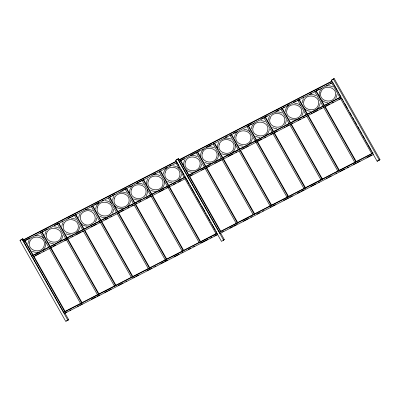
<?xml version="1.0" encoding="UTF-8"?>
<svg xmlns="http://www.w3.org/2000/svg" width="400" height="400" viewBox="0 0 400 400"><rect width="100%" height="100%" fill="white"/><g stroke="black" fill="none" stroke-linecap="round" stroke-linejoin="round"><path stroke-width="0.6" d="M27.965 243.89L28.365 241.735L29.375 239.68M44.9 235.175L45.305 233.02L46.31 230.965M61.84 226.465L62.24 224.305L63.245 222.25M62.81 235.335C62.685 237.625 61.54 239.7 59.905 241.265M78.775 217.75L79.175 215.59L80.18 213.535M79.745 226.62C79.62 228.91 78.475 230.99 76.84 232.55M95.71 209.035C95.835 206.745 96.98 204.67 98.615 203.11M96.68 217.91L96.28 220.065L95.275 222.12M112.645 200.32L113.05 198.165L114.055 196.11M113.62 209.195L113.215 211.35L112.21 213.405M130.555 200.48C130.43 202.77 129.285 204.845 127.65 206.405M163.455 174.18C163.58 171.89 164.725 169.815 166.36 168.255M181.365 174.34C181.24 176.625 180.095 178.705 178.455 180.265M201.545 163.955C201.42 166.245 200.275 168.325 198.635 169.885M234.445 137.655C234.57 135.37 235.715 133.29 237.35 131.73M251.38 128.94C251.505 126.655 252.65 124.575 254.285 123.015M252.35 137.815L251.95 139.97L250.945 142.025L249.445 143.74M268.315 120.23L268.72 118.07L269.725 116.015M269.29 129.1C269.165 131.39 268.02 133.465 266.38 135.03M285.255 111.515C285.38 109.225 286.525 107.145 288.16 105.585M286.225 120.385L285.825 122.545L284.815 124.6M302.19 102.8L302.59 100.645L303.595 98.585M303.16 111.675L302.76 113.83L301.755 115.885M320.1 102.96C319.975 105.245 318.825 107.325 317.19 108.885M337.035 94.245L336.63 96.4L335.625 98.46M147.925 178.68C146.69 180.56 146.28 182.865 146.725 185.06M146.085 195.98C147.325 194.1 147.73 191.795 147.285 189.6M185.045 159.585C183.805 161.46 183.4 163.765 183.84 165.96M218.915 142.155L217.93 144.165L217.51 146.37L217.715 148.535M42.965 249.975C45.2 247.96 46.34 244.85 45.67 241.885M132.49 185.68C130.26 187.695 129.115 190.805 129.79 193.775M161.52 188.98C163.75 186.965 164.895 183.855 164.22 180.885M203.48 149.155C201.245 151.175 200.105 154.28 200.775 157.25M215.575 161.17C217.805 159.155 218.95 156.045 218.275 153.075M232.51 152.455C234.74 150.44 235.885 147.33 235.21 144.365M322.03 88.16C319.8 90.175 318.66 93.285 319.33 96.25M64.97 313.17L68.66 319.695L65.82 321.48L20 240.495L22.84 238.705L23.765 240.335M20 240.495L22.84 238.705M31.87 256.07L23.605 241.465L25.025 240.57L33.29 255.175M48.805 247.355L40.54 232.75L41.96 231.855L50.225 246.46M57.475 224.035L58.895 223.14L98.99 294.005L98.65 294.34L97.57 294.9L57.475 224.035L57.815 223.695M133.485 203.785L125.22 189.18L125.56 188.84M125.22 189.18L126.64 188.285L130.62 195.32M142.16 180.465L143.58 179.57L183.67 250.435L183.33 250.77L182.25 251.33L142.16 180.465L142.5 180.13M167.36 186.355L159.095 171.75L160.515 170.86L200.605 241.72L200.27 242.06L199.185 242.615L167.97 187.44M220.64 233.075L224.33 239.6L221.49 241.385L175.67 160.4L178.51 158.615L179.435 160.245M175.67 160.4L178.51 158.615M187.54 175.975L179.275 161.37L180.695 160.475L188.96 175.08M204.475 167.26L196.21 152.655L197.63 151.76L205.895 166.365M221.41 158.545L213.145 143.94L214.565 143.05L218.545 150.08M248.1 125.96L248.44 125.62L288.53 196.485L288.195 196.82L287.11 197.375L247.02 126.515L248.1 125.96L288.195 196.82M32.48 257.15L63.695 312.325L64.78 311.77L65.115 311.43L33.9 256.255M272.22 132.405L263.955 117.8L265.375 116.905L305.47 187.77L305.13 188.105L304.05 188.665L272.83 133.485M49.415 248.435L80.635 303.61L81.715 303.055L82.055 302.72L50.835 247.54M289.155 123.69L280.89 109.085L282.31 108.19L290.575 122.795M97.57 294.9L98.99 294.005M306.09 114.975L297.83 100.37L298.17 100.035M297.83 100.37L299.25 99.48L339.34 170.34L339 170.68L337.92 171.235L306.705 116.06M83.29 231.01L114.505 286.185L115.925 285.29L84.71 230.115M114.505 286.185L115.925 285.29M100.225 222.295L131.44 277.47L131.78 277.13M132.525 276.915L132.86 276.575L92.77 205.715L92.43 206.05L132.525 276.915L131.44 277.47M331.34 80.305L334.18 78.52L380 159.505L379.32 160.18L377.16 161.295L331.34 80.305L334.18 78.52M117.16 213.58L148.38 268.755L148.715 268.42M148.38 268.755L149.8 267.86L113.99 204.575M134.1 204.865L165.315 260.04L166.735 259.15L135.52 203.975M165.315 260.04L166.735 259.15M182.25 251.33L183.67 250.435M199.185 242.615L199.525 242.275M188.15 177.055L219.365 232.23L220.45 231.675L220.785 231.34L189.57 176.16M220.51 232.85L219.835 233.525L373.34 154.545M205.085 168.345L236.305 223.52L237.725 222.625L206.505 167.45M236.305 223.52L237.725 222.625M222.02 159.63L253.24 214.805L254.32 214.25L254.66 213.91L219.16 151.16M238.96 150.915L270.175 206.09L271.255 205.535L271.595 205.195L240.38 150.02M287.11 197.375L287.45 197.04M304.05 188.665L305.47 187.77M289.77 124.775L320.985 179.95L322.405 179.055L291.19 123.88M320.985 179.95L322.405 179.055M324.11 105.705L315.845 91.1L314.765 91.66L354.855 162.52L355.94 161.965L356.275 161.625L325.06 106.45M377.16 161.295L377.84 160.62M91.23 224.015C100.125 219.695 92.405 206.92 84.23 211.64C75.375 215.595 83.145 228.97 91.285 223.99M176.43 161.135L23.475 239.83L22.8 240.505L176.305 161.525M332.1 81.04L179.145 159.74L178.47 160.415L331.975 81.43M25.22 240.385L30.21 237.82M42.4 231.545L43.51 230.975M44.62 230.405L47.39 228.98M54.04 225.56L57.365 223.85M61.795 221.565L62.905 220.995M67.895 218.43L70.665 217.005M71.775 216.435L73.99 215.295M85.075 209.59L86.18 209.02M94.495 204.745L98.925 202.465M102.25 200.755L103.36 200.18M110.01 196.76L111.12 196.19M112.23 195.62L115 194.195M121.65 190.775L124.975 189.06M129.405 186.78L130.515 186.21M137.165 182.79L138.275 182.22M139.385 181.65L142.155 180.225M152.685 174.805L155.455 173.38M164.875 168.535L167.09 167.395M169.86 165.965L170.97 165.395M180.335 160.58L184.215 158.58M190.865 155.16L195.855 152.595M198.625 151.17L199.735 150.6M206.385 147.175L207.49 146.605M208.6 146.035L211.37 144.61M225.78 137.195L226.89 136.625M233.54 133.205L236.31 131.78M247.945 125.79L251.825 123.795M261.25 118.95L263.465 117.81M265.125 116.955L267.345 115.81M276.21 111.25L278.98 109.825M283.415 107.545L284.525 106.975M287.295 105.545L288.955 104.69M293.39 102.41L296.16 100.985M302.81 97.565L303.92 96.995M310.57 93.57L311.68 93M316.665 90.435L319.435 89.01M329.965 83.59L331.075 83.02M23.435 241.63L176.945 162.65M179.105 161.54L332.615 82.555M32.94 255.295L65.635 238.47M66.745 237.9L74.505 233.91M75.61 233.34L116.62 212.24M117.73 211.67L142.115 199.125M143.22 198.555L184.23 177.455M188.61 175.2L238.485 149.54M239.595 148.97L255.665 140.7M256.775 140.13L323.275 105.915M324.385 105.345L340.455 97.075M31.71 256.255L185.215 177.275M187.38 176.16L340.885 97.18M35.24 255.565L40.225 252.995M43 251.57L44.105 251M50.755 247.58L51.865 247.01M52.975 246.44L55.745 245.015M64.61 240.45L65.72 239.88M71.815 236.745L72.925 236.175M75.695 234.75L80.68 232.18M81.79 231.61L82.9 231.04M91.21 226.765L92.32 226.195M93.43 225.625L96.2 224.2M98.97 222.775L100.08 222.205M105.065 219.635L107.835 218.21M110.61 216.785L111.715 216.215M118.365 212.795L119.475 212.225M120.585 211.655L123.355 210.225M127.785 207.945L128.895 207.375M131.665 205.95L133.33 205.095M135.545 203.955L136.655 203.385M139.425 201.96L140.535 201.39M146.075 198.535L148.29 197.395M149.4 196.825L150.51 196.255M158.82 191.98L163.81 189.415M166.58 187.985L167.69 187.415M173.23 184.565L175.445 183.425M178.22 182L180.99 180.575M189.8 176.04L192.57 174.615M201.44 170.05L204.21 168.625M206.98 167.2L209.75 165.775M214.74 163.21L217.51 161.785M218.62 161.215L221.39 159.785M228.04 156.365L233.025 153.8M235.8 152.375L236.905 151.805M242.45 148.95L244.665 147.81M245.775 147.24L248.545 145.815M257.41 141.255L261.845 138.975M264.615 137.545L265.725 136.975M270.71 134.41L272.93 133.27M274.59 132.415L277.36 130.99M284.01 127.57L285.12 126.995M286.23 126.425L289 125M291.77 123.575L292.88 123.005M297.865 120.44L300.635 119.015M303.41 117.59L304.515 117.02M311.165 113.595L312.275 113.025M313.385 112.455L317.815 110.175M320.585 108.75L321.695 108.18M325.02 106.47L329.455 104.185M332.225 102.76L333.335 102.19M338.875 99.34L340.54 98.485M32.345 257.38L185.85 178.4M188.015 177.285L341.52 98.305M64.76 311.535L148.44 268.48M149.55 267.91L216.05 233.695M220.43 231.44L253.125 214.62M254.235 214.045L337.915 170.995M339.025 170.42L372.83 153.03M372.135 153.47L373.215 152.915M217.205 233.345L216.125 233.9L184.905 178.725M372.875 153.25L371.795 153.805L340.575 98.63M63.525 312.495L217.035 233.515M219.195 232.4L372.705 153.42M67.06 311.805L64.165 313.62L217.67 234.64M69.83 310.375L70.94 309.805M77.59 306.385L78.695 305.815M79.805 305.245L82.575 303.82M91.44 299.255L95.875 296.975M96.985 296.405L99.755 294.98M104.745 292.415L107.515 290.99M108.62 290.42L111.395 288.995M118.045 285.57L123.03 283.005M125.8 281.58L126.91 281.01M133.56 277.59L134.67 277.015M135.775 276.445L138.55 275.02M146.86 270.745L151.85 268.18M154.62 266.755L155.725 266.18M160.715 263.615L163.485 262.19M164.595 261.62L167.365 260.195M174.015 256.775L179.005 254.205M181.775 252.78L182.88 252.21M188.425 249.36L190.64 248.22M193.41 246.795L194.52 246.225M201.17 242.8L207.82 239.38M210.59 237.955L211.7 237.385M214.47 235.96L217.24 234.535M222.175 231.995L223.285 231.425M229.935 228.005L232.705 226.575M233.81 226.005L236.585 224.58M243.235 221.16L248.22 218.595M250.99 217.17L252.1 216.6M257.09 214.03L259.86 212.605M262.63 211.18L263.74 210.61M270.39 207.19L271.495 206.62M272.605 206.05L275.375 204.62M283.69 200.345L288.675 197.78M289.785 197.21L292.555 195.785M297.545 193.215L300.315 191.79M301.42 191.22L304.195 189.795M310.845 186.375L315.83 183.81M318.6 182.38L319.71 181.81M326.36 178.39L327.47 177.82M328.575 177.25L331.35 175.825M335.78 173.545L336.89 172.975M339.66 171.545L344.65 168.98M347.42 167.555L348.525 166.985M353.515 164.42L356.285 162.995M357.395 162.425L360.165 160.995M366.815 157.575L371.805 155.01M66.5 320.805L68.66 319.695M223.25 240.155L224.33 239.6M378.38 160.34L380 159.505M326.185 86.025L328.505 85.775L330.795 86.09L332.91 86.955M309.25 94.74L311.57 94.485L313.86 94.805L315.97 95.665M275.375 112.165L277.695 111.915L279.99 112.23L282.1 113.095M296.1 119.735L293.785 119.985L291.49 119.67L289.38 118.805M224.565 138.31L226.885 138.055L229.18 138.37L231.29 139.235M207.63 147.02L209.95 146.77L212.245 147.085L214.355 147.95M190.695 155.735L193.015 155.485L195.305 155.8L197.42 156.665M228.355 154.59L226.035 154.84L223.745 154.525L221.635 153.66M211.42 163.305L209.1 163.555L206.81 163.24L204.695 162.375M153.58 174.835L155.9 174.58L158.19 174.895L160.3 175.76M194.485 172.015C191.48 172.67 188.22 171.875 185.975 169.735M136.64 183.545L138.96 183.295L141.255 183.61L143.365 184.475M119.705 192.26L122.025 192.01L124.32 192.325L126.43 193.19M157.37 191.115L155.05 191.365L152.755 191.05L150.645 190.185M140.43 199.825L138.115 200.08L135.82 199.765L133.71 198.9M85.835 209.69L88.15 209.435L90.445 209.75L92.555 210.615M123.495 208.54C120.49 209.19 117.23 208.4 114.985 206.26M106.56 217.255L104.24 217.505L101.945 217.19L99.835 216.325M35.025 235.83C38.03 235.18 41.29 235.97 43.535 238.11M38.815 252.11L36.495 252.365L34.2 252.045L32.09 251.185M327.655 102.56L325.36 102.24L323.25 101.38L321.465 100.025M294.63 103.2L296.925 103.515L299.035 104.38L300.82 105.735M310.72 111.27L308.425 110.955L306.315 110.09L304.53 108.74M260.76 120.63L263.05 120.945L265.165 121.81M276.845 128.7L274.555 128.385L272.44 127.52M243.82 129.34L246.115 129.66L248.225 130.52L250.01 131.875M259.91 137.415L257.615 137.1L255.505 136.235M242.975 146.13L240.68 145.81L238.57 144.95M172.835 165.865L175.125 166.18L177.24 167.045L179.025 168.4M171.985 182.65L169.69 182.335L167.58 181.47M105.09 200.72L107.38 201.04L109.495 201.9L111.28 203.255M71.215 218.15L73.51 218.465L75.62 219.33M87.305 226.22L85.01 225.905L82.9 225.04L81.115 223.69M54.28 226.865L56.575 227.18L58.685 228.045M70.365 234.935L68.075 234.62L65.965 233.755M53.43 243.65L51.14 243.335L49.025 242.47M333.5 79.195L379.32 160.18M333.395 83.47L332.78 82.39L331.7 82.945L339.965 97.55M334.005 84.55L337.375 90.5M337.985 91.585L338.595 92.665M339.21 93.75L341.045 96.995M341.965 98.615L342.575 99.7M343.19 100.78L343.8 101.86M344.41 102.945L347.78 108.895M348.39 109.975L349.005 111.06M349.615 112.14L351.755 115.925M352.37 117.01L354.205 120.255M354.82 121.335L356.96 125.12M357.57 126.205L359.41 129.45M360.02 130.53L362.165 134.32M362.775 135.4L364.61 138.645M365.225 139.73L366.14 141.35M366.755 142.43L367.365 143.515M367.98 144.595L371.345 150.545M371.955 151.63L372.57 152.71M316.185 90.765L324.45 105.37M324.72 106.79L355.94 161.965M298.91 99.815L307.175 114.42M307.785 115.505L339 170.68M281.975 108.53L290.235 123.135M290.85 124.215L322.065 179.395M265.035 117.245L273.3 131.85M273.91 132.93L305.13 188.105M231.505 134.335L239.765 148.94M239.43 149.275L231.165 134.67L230.085 135.23L238.345 149.835M240.04 150.36L271.255 205.535M214.23 143.385L222.49 157.99M223.105 159.07L254.32 214.25M197.29 152.1L237.385 222.96M180.355 160.815L220.45 231.675M177.83 159.29L223.65 240.275M178.95 165.725L177.11 162.48L176.03 163.04L184.295 177.645M179.56 166.81L180.175 167.89M180.785 168.975L184.15 174.925M184.765 176.005L185.375 177.085M185.99 178.17L189.355 184.12M189.965 185.2L190.58 186.285M191.19 187.365L194.555 193.315M195.17 194.395L195.78 195.48M196.395 196.56L199.76 202.51M200.37 203.595L200.985 204.675M201.595 205.755L204.965 211.705M205.575 212.79L206.185 213.87M206.8 214.955L210.165 220.905M210.78 221.985L211.39 223.065M212 224.15L215.37 230.1M215.98 231.18L216.59 232.265M160.175 171.195L200.27 242.06M143.24 179.91L151.505 194.515M152.115 195.595L183.33 250.77M131.235 196.4L134.905 202.89M126.305 188.625L134.565 203.23M135.18 204.31L166.395 259.485M113.38 203.49L109.705 197L109.365 197.335L117.63 211.94M118.24 213.025L149.46 268.2M108.285 197.895L116.55 212.5M91.35 206.605L99.615 221.215M75.835 214.425L84.095 229.03M83.76 229.37L75.495 214.765L74.415 215.32L82.675 229.925M84.37 230.45L115.585 285.63M58.56 223.48L98.65 294.34M41.62 232.195L49.885 246.8M50.495 247.88L81.715 303.055M24.685 240.905L64.78 311.77M22.16 239.38L67.98 320.37M29.72 241.985C26.73 251.17 41.875 254.385 44.115 245.955C47.11 236.77 31.96 233.555 29.72 241.985M46.66 233.27C43.665 242.455 58.815 245.67 61.05 237.24C64.045 228.055 48.9 224.845 46.66 233.27M63.595 224.56C60.42 234.715 78.07 236.92 78.33 226.69C78.715 218.305 65.6 217.15 63.595 224.56M97.47 207.13C94.475 216.315 109.62 219.53 111.86 211.1C114.855 201.915 99.705 198.7 97.47 207.13M114.405 198.415C111.365 208.92 128.725 210.615 129.14 200.55C129.525 192.165 116.41 191.01 114.405 198.415M131.34 189.705C128.3 200.205 145.665 201.9 146.075 191.835C146.46 183.45 133.345 182.295 131.34 189.705M148.275 180.99C145.1 191.145 162.755 193.35 163.01 183.12C163.395 174.735 150.28 173.58 148.275 180.99M165.215 172.275C162.17 182.78 179.535 184.47 179.95 174.405C180.33 166.02 167.215 164.87 165.215 172.275M185.39 161.895C182.4 171.075 197.545 174.29 199.785 165.86C202.815 156.765 187.72 153.385 185.39 161.895M202.33 153.18C199.365 162.27 214.365 165.705 216.745 157.095C219.68 148.015 204.65 144.705 202.33 153.18M219.265 144.465C216.27 153.65 231.42 156.86 233.66 148.435C236.65 139.25 221.505 136.035 219.265 144.465M236.2 135.75C233.025 145.91 250.675 148.11 250.935 137.885C251.32 129.495 238.205 128.345 236.2 135.75M253.14 127.035C250.145 136.22 265.29 139.435 267.53 131.005C270.525 121.82 255.375 118.61 253.14 127.035M270.075 118.325C267.08 127.51 282.23 130.72 284.465 122.29C287.46 113.105 272.315 109.895 270.075 118.325M287.01 109.61C284.02 118.795 299.165 122.005 301.405 113.575C304.395 104.395 289.25 101.18 287.01 109.61M303.945 100.895C300.955 110.08 316.1 113.295 318.34 104.865C321.335 95.68 306.185 92.465 303.945 100.895M320.885 92.18C317.89 101.365 333.035 104.58 335.275 96.15C338.27 86.965 323.12 83.755 320.885 92.18"/></g></svg>
